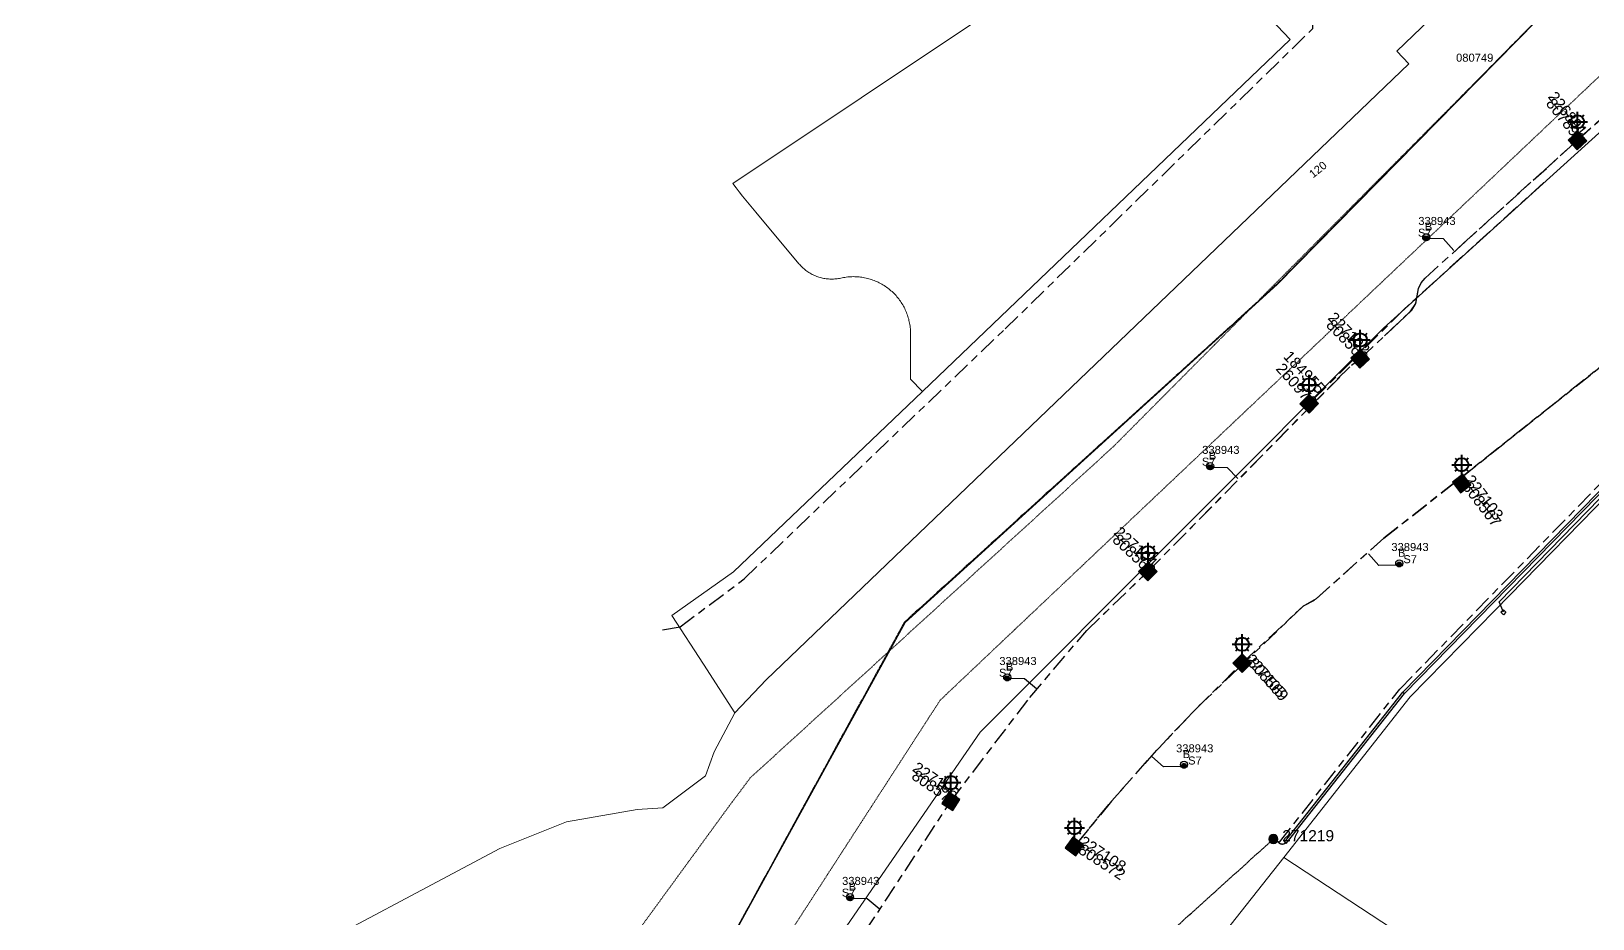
# Model space of a CAD drawing. Header units: metres. Extents: x 0 to 294317, y 0 to 6233398.
# Drawn here: x 292053.4 to 292404.7, y 6231993.1 to 6232192.6 of the extents above; entities that cross this region are included whole.
import ezdxf
from ezdxf.enums import TextEntityAlignment as Align

# ---------------------------------------------------------------- set-up
doc = ezdxf.new("R2010")
doc.units = ezdxf.units.M
for name, pattern in [('Cable Exist OH', [1, 1, 0]), ('Cable Exist UG', [8.2, 4, -1.2, 1.8, -1.2]), ('HIDDEN', [0.375, 0.25, -0.125]), ('HIDDEN2', [0.1875, 0.125, -0.0625])]:
    doc.linetypes.add(name, pattern=pattern)
doc.layers.get('0').update_dxf_attribs({"color": 6})
for name, color, linetype in [('_User Miscellaneous2', 7, 'Continuous'), ('Duct_SP_EXT', 7, 'Continuous'), ('Equip_SP_SL_EXT', 7, 'Continuous'), ('Mains_HV_EXT', 7, 'Continuous'), ('Mains_SL_EXT', 7, 'Continuous'), ('Mains_TR_EXT', 7, 'Continuous'), ('Services_SP_EXT', 7, 'Continuous'), ('SupportsOH_SP_TR_HV_LV_SL_EXT', 7, 'Continuous'), ('SupportsUG_SP_LV_SL_EXT', 7, 'Continuous'), ('Trench_SP_EXT', 7, 'Continuous')]:
    doc.layers.add(name, color=color, linetype=linetype)
for name, color, linetype, lineweight in [('Cadastre Land Parcels_SP_EXT', 9, 'Continuous', 5), ('Cadastre Other Property_SP_EXT', 9, 'HIDDEN', 5), ('Cadastre Roads_SP_EXT', 9, 'Continuous', 5)]:
    doc.layers.add(name, color=color, linetype=linetype, lineweight=lineweight)
doc.styles.add('COLUMN_LABEL', font='arial.ttf')
doc.styles.add('iecARIAL', font='arial.ttf', dxfattribs={"height": 2})
doc.styles.add('POLE_LABEL', font='arial.ttf')
doc.styles.get("Standard").update_dxf_attribs({"font": 'arial.ttf'})
doc.linetypes.add('Cable E OH', pattern='A,9.4,["E",Standard,S=1.7,R=0,X=0,Y=-1],0', length=9.4)

# ---------------------------------------------------------------- blocks, each defined once
blk = doc.blocks.new('COLUMN_EXT')
blk.add_hatch(color=256).paths.add_polyline_path([(-1.49, 1.48), (-1.49, -1.49), (1.48, -1.49), (1.48, 1.48)])
blk.add_lwpolyline([(-1.49, -1.49), (1.48, -1.49), (1.48, 1.48), (-1.49, 1.48)], close=True)
for tag, height, style, flags, p in [('STRUCTURE_PLANT_NUMBER', 0.2, 'POLE_LABEL', 9, (1.81, 0.03)), ('ASSET_NUM', 2.5, 'COLUMN_LABEL', 8, (2, 2)), ('STREET_CODE', 0.2, 'COLUMN_LABEL', 9, (1.81, -0.2))]:
    blk.add_attdef(tag, text='', height=height, dxfattribs=dict(style=style, flags=flags)).set_placement(p, align=Align.MIDDLE_LEFT)
at = {"flags": 1}
blk.add_attdef('Z', (1.81, -2.35), '', height=0.2, dxfattribs=at)
at = {"flags": 9}
for tag, p in [('COLUMN_TYPE', (1.81, -0.4)), ('OWNED_BY', (1.81, -0.6)), ('STATE', (1.81, -0.8)), ('USAGE', (1.81, -1)), ('STREETNAME', (1.81, -1.6)), ('SUBURB', (1.81, -1.8)), ('LEGEND', (1.81, -1.2)), ('LOCATION', (1.81, -1.4)), ('NOTES', (1.81, -2))]:
    blk.add_attdef(tag, text='', height=0.2, dxfattribs=at).set_placement(p, align=Align.MIDDLE_LEFT)
blk = doc.blocks.new('DUCT_EXT')
blk.add_circle((0, 0.8), 0.8)
at = {"flags": 1}
blk.add_attdef('Z', (0, 0), '', height=0.2, dxfattribs=at)
at = {"flags": 9}
for tag, p in [('DUCT_CODE', (0, 0)), ('XSECT_TYPE', (0, -0.2)), ('STATE', (0, -0.6)), ('FB_REFERENCE', (0, -0.4)), ('NOTES', (0, -0.8))]:
    blk.add_attdef(tag, text='', height=0.2, dxfattribs=at).set_placement(p, align=Align.MIDDLE_LEFT)
blk = doc.blocks.new('SL_LANTERN_EXT')
at = {"lineweight": 40}
for p, q in [((-2.25, 4.22), (2.25, 4.22)), ((-1.46, 5.68), (-1.06, 5.28)), ((0, 1.97), (0, 6.47)), ((1.46, 5.68), (1.06, 5.28)), ((-1.46, 2.76), (-1.06, 3.16)), ((0, 0), (0, 2.72)), ((1.46, 2.76), (1.06, 3.16))]:
    blk.add_line(p, q, dxfattribs=at)
blk.add_circle((0, 4.22), 1.5, dxfattribs=at)
at = {"style": 'iecARIAL', "flags": 8}
blk.add_attdef('ASSET_NUM', (1.5, 1.5), '', height=2.5, dxfattribs=at)
for tag, p, height, flags in [('OPERATING_VOLTAGE', (0.98, -1.65), 0.2, 9), ('ORIENTATION', (0.98, -1.85), 0.2, 9), ('OWNED_BY', (0.98, -2.05), 0.2, 9), ('STATE', (0.98, -2.25), 0.2, 9), ('CONSTRUCTED_VOLTAGE', (0.98, -0.65), 0.2, 9), ('CONTROL_TYPE', (0.98, -0.85), 0.2, 9), ('LANTERN_PURPOSE', (0.98, -1.05), 0.2, 9), ('LANTERN_TYPE', (0.98, -1.25), 0.2, 9), ('NO_PHASES', (0.98, -1.45), 0.2, 9), ('USAGE', (0.98, -2.45), 0.2, 9), ('CEXIST', (0.98, -2.65), 0.2, 9), ('CNEW', (0.98, -2.85), 0.2, 9), ('CNUMBER', (0.98, -3.05), 0.2, 9), ('CREMOVE', (0.98, -3.25), 0.2, 9), ('CREPLACE', (0.98, -3.45), 0.2, 9), ('LKINGHEIGHT', (0.98, -3.65), 0.2, 9), ('LNUMBER', (2.18, -3.25), 2.5, 8), ('LBRACKET', (0.98, -3.85), 0.2, 9), ('LBRACKETVOCAB', (0.98, -4.05), 0.2, 9), ('LCATEGORY', (0.98, -4.25), 0.2, 9), ('LCHARGE1', (0.98, -4.45), 0.2, 9), ('LCHARGE1PERCENT', (0.98, -4.65), 0.2, 9), ('LCHARGE2', (0.98, -4.85), 0.2, 9), ('LCHARGE2PERCENT', (0.98, -5.05), 0.2, 9), ('LCHARGE3', (0.98, -5.25), 0.2, 9), ('LCHARGE3PERCENT', (0.98, -5.45), 0.2, 9), ('LEXIST', (0.98, -5.65), 0.2, 9), ('LLAMP', (0.98, -5.85), 0.2, 9), ('LLAMPVOCAB', (0.98, -6.05), 0.2, 9), ('LMAST', (0.98, -6.25), 0.2, 9), ('LMASTVOCAB', (0.98, -6.45), 0.2, 9), ('LNEW', (0.98, -6.65), 0.2, 9), ('LANTNUMBER', (0.98, -6.85), 0.2, 9), ('STREETNAME', (0.98, -9.25), 0.2, 9), ('SUBURB', (0.98, -9.45), 0.2, 1), ('LOUTREACH', (0.98, -7.25), 0.2, 9), ('LOUTREACHVOCAB', (0.98, -7.45), 0.2, 9), ('LRATECODE', (0.98, -7.65), 0.2, 9), ('LREMOVE', (0.98, -7.85), 0.2, 9), ('LREPLACE', (0.98, -8.05), 0.2, 9), ('LTYPE', (0.98, -8.25), 0.2, 9), ('LTYPEVOCAB', (0.98, -8.45), 0.2, 9), ('LEGEND', (0.98, -8.65), 0.2, 9), ('LOCATION', (0.98, -8.85), 0.2, 9), ('NOTES', (0.98, -9.05), 0.2, 9)]:
    blk.add_attdef(tag, p, '', height=height, dxfattribs=dict(flags=flags))
blk = doc.blocks.new('CCP_EXT')
blk.add_wipeout([(0, 0.57), (0.57, 0), (0, -0.57), (-0.57, 0)])
blk.add_lwpolyline([(-0.57, 0), (0, 0.57), (0.57, 0), (0, -0.57), (-0.57, 0)])
at = {"flags": 1}
blk.add_attdef('Z', (0, 0), '', height=0.2, dxfattribs=at)
at = {"flags": 9}
for tag, p in [('CCP_TYPE', (0, 0)), ('CONSTRUCTED_VOLTAGE', (0, -0.2)), ('OPERATING_VOLTAGE', (0, -0.6)), ('ORIENTATION', (0, -0.8)), ('OWNED_BY', (0, -1)), ('STATE', (0, -1.8)), ('NO_PHASES', (0, -0.4)), ('USAGE', (0, -1.2)), ('LEGEND', (0, -1.4)), ('LIFE_SUPPORT', (0, -1.6)), ('NOTES', (0, -2))]:
    blk.add_attdef(tag, text='', height=0.2, dxfattribs=at).set_placement(p, align=Align.MIDDLE_LEFT)
blk = doc.blocks.new('POLE_EXT')
blk.add_hatch(color=256).paths.add_polyline_path([(-1, 0, 1), (1, 0, 1)])
blk.add_lwpolyline([(-1, 0, 1), (1, 0, 1)], format="xyb", close=True)
for tag, height, flags, p in [('pNumber', 2.5, 8, (-17.84, 2.07)), ('OWNED_BY', 0.2, 9, (1.35, -0.4)), ('SPECIAL_USE', 0.2, 9, (1.35, -0.8)), ('STATE', 0.2, 9, (1.35, -1)), ('cLV', 0.2, 9, (1.35, -1.4)), ('hDepth', 0.2, 9, (1.35, -1.6)), ('hDia', 0.2, 9, (1.35, -1.8)), ('cHV', 0.2, 9, (1.35, -2)), ('cLinedev', 0.2, 9, (1.35, -3.4)), ('PARENT', 0.2, 9, (1.35, -0.6)), ('USAGE', 0.2, 9, (1.35, -1.2)), ('LBRACKET', 0.2, 9, (1.35, -2.2)), ('LExisting', 0.2, 9, (1.35, -2.4)), ('LANTNUMBER', 0.2, 9, (1.35, -2.6)), ('LOther', 0.2, 9, (1.35, -2.8)), ('LRemove', 0.2, 9, (1.35, -3)), ('LEGEND', 0.2, 9, (1.35, -3.2)), ('LOCATION', 0.2, 9, (1.35, -3.6)), ('pExisting', 0.2, 9, (1.35, -3.8)), ('pFooting', 0.2, 9, (1.35, -4.4)), ('pNew', 0.2, 9, (1.35, -4.6)), ('pRelocate', 0.2, 9, (1.35, -5)), ('pRemove', 0.2, 9, (1.35, -5.2)), ('pReplace', 0.2, 9, (1.35, -5.4)), ('pStay', 0.2, 9, (1.35, -5.6)), ('pType', 0.2, 9, (1.35, -5.8)), ('cspan', 0.2, 9, (1.35, -6)), ('STREETNAME', 0.2, 9, (1.35, -6.2)), ('SUBURB', 0.2, 9, (1.35, -6.4)), ('OPERATED_BY', 0.2, 9, (1.36, -7.01)), ('PFNUMBER', 0.2, 9, (1.35, -4)), ('NEWPFNUMBER', 0.2, 9, (1.35, -4.2)), ('NOTES', 0.2, 9, (1.35, -6.6)), ('MAINTAINED_BY', 0.2, 9, (1.36, -6.81))]:
    blk.add_attdef(tag, text='', height=height, dxfattribs=dict(flags=flags)).set_placement(p, align=Align.MIDDLE_LEFT)
at = {"style": 'POLE_LABEL'}
for tag, height, flags, p in [('STRUCTURE_PLANT_NUMBER', 0.2, 9, (1.35, 0.03)), ('ASSET_NUM', 2.5, 8, (2, 2)), ('STREET_CODE', 0.2, 9, (1.35, -0.2))]:
    blk.add_attdef(tag, text='', height=height, dxfattribs=dict(at, flags=flags)).set_placement(p, align=Align.MIDDLE_LEFT)
at = {"flags": 1}
blk.add_attdef('Z', (1.35, -7.33), '', height=0.2, dxfattribs=at)
blk = doc.blocks.new('CABLE_LARGE_EXT')
h = blk.add_hatch(color=256)
edge = h.paths.add_edge_path()
edge.add_arc((0, 0.55), 0.55, 0, 360)
blk.add_circle((0, 0.55), 0.55)
at = {"flags": 1}
blk.add_attdef('Z', (0, 0), '', height=0.2, dxfattribs=at)
at = {"flags": 9}
for tag, p in [('COND_CODE', (0, 0)), ('STATE', (0, -0.4)), ('XSECT_SIZE', (0, -0.6)), ('FB_REFERENCE', (0, -0.2)), ('NOTES', (0, -0.8))]:
    blk.add_attdef(tag, text='', height=0.2, dxfattribs=at).set_placement(p, align=Align.MIDDLE_LEFT)

msp = doc.modelspace()

# ---------------------------------------------------------------- linework, layer by layer
at = {"layer": 'Cadastre Land Parcels_SP_EXT', "linetype": 'Continuous'}
for points in [[(292297.83, 6232216.2), (292211.22, 6232158.31), (292211.94, 6232157.38), (292212.66, 6232156.45), (292213.39, 6232155.53), (292214.13, 6232154.61), (292214.87, 6232153.7), (292215.61, 6232152.79), (292216.37, 6232151.89), (292226.08, 6232140.32), (292226.26, 6232140.11), (292226.45, 6232139.9), (292226.64, 6232139.71), (292226.83, 6232139.51), (292227.04, 6232139.33), (292227.24, 6232139.14), (292227.46, 6232138.97), (292227.67, 6232138.8), (292227.9, 6232138.64), (292228.12, 6232138.48), (292228.35, 6232138.33), (292228.59, 6232138.19), (292228.83, 6232138.05), (292229.07, 6232137.92), (292229.32, 6232137.8), (292229.57, 6232137.68), (292229.82, 6232137.57), (292230.08, 6232137.47), (292230.34, 6232137.38), (292230.6, 6232137.29), (292230.86, 6232137.22), (292231.13, 6232137.14), (292231.4, 6232137.08), (292231.67, 6232137.02), (292231.94, 6232136.98), (292232.21, 6232136.94), (292232.49, 6232136.9), (292232.76, 6232136.88), (292233.04, 6232136.86), (292233.31, 6232136.86), (292233.59, 6232136.85), (292233.86, 6232136.86), (292234.14, 6232136.88), (292234.41, 6232136.9), (292234.69, 6232136.93), (292234.96, 6232136.97), (292235.23, 6232137.01), (292235.5, 6232137.07), (292235.81, 6232137.14), (292236.12, 6232137.2), (292236.44, 6232137.25), (292236.75, 6232137.29), (292237.07, 6232137.33), (292237.39, 6232137.36), (292237.7, 6232137.38), (292238.02, 6232137.39), (292238.34, 6232137.4), (292238.66, 6232137.39), (292238.98, 6232137.38), (292239.29, 6232137.36), (292239.61, 6232137.34), (292239.93, 6232137.3), (292240.24, 6232137.26), (292240.56, 6232137.21), (292240.87, 6232137.15), (292241.18, 6232137.09), (292241.49, 6232137.01), (292241.8, 6232136.93), (292242.1, 6232136.84), (292242.41, 6232136.75), (292242.71, 6232136.64), (292243.01, 6232136.53), (292243.3, 6232136.42), (292243.59, 6232136.29), (292243.88, 6232136.16), (292244.17, 6232136.02), (292244.45, 6232135.87), (292244.73, 6232135.72), (292245, 6232135.55), (292245.27, 6232135.39), (292245.54, 6232135.21), (292245.8, 6232135.03), (292246.06, 6232134.84), (292246.31, 6232134.65), (292246.56, 6232134.45), (292246.8, 6232134.25), (292247.04, 6232134.03), (292247.27, 6232133.82), (292247.5, 6232133.59), (292247.72, 6232133.36), (292247.93, 6232133.13), (292248.14, 6232132.89), (292248.35, 6232132.64), (292248.54, 6232132.39), (292248.73, 6232132.14), (292248.92, 6232131.88), (292249.1, 6232131.62), (292249.27, 6232131.35), (292249.43, 6232131.08), (292249.59, 6232130.8), (292249.74, 6232130.52), (292249.89, 6232130.24), (292250.02, 6232129.95), (292250.15, 6232129.66), (292250.28, 6232129.37), (292250.39, 6232129.07), (292250.5, 6232128.77), (292250.6, 6232128.47), (292250.69, 6232128.16), (292250.78, 6232127.86), (292250.85, 6232127.55), (292250.92, 6232127.24), (292250.99, 6232126.93), (292251.04, 6232126.61), (292251.09, 6232126.3), (292251.13, 6232125.98), (292251.16, 6232125.67), (292251.18, 6232125.35), (292251.2, 6232125.03), (292251.2, 6232124.71), (292251.2, 6232124.4), (292251.22, 6232114.34), (292253.87, 6232111.59), (292336.57, 6232190.74), (292332.24, 6232195.26)], [(292384.46, 6232211), (292360.56, 6232188.12), (292363.33, 6232185.22), (292218.7, 6232046.78), (292211.68, 6232039.38), (292207.03, 6232030.58), (292205.1, 6232025.22), (292195.51, 6232018.01), (292189.72, 6232017.61), (292173.77, 6232014.82), (292158.78, 6232008.85), (292108.33, 6231982.05), (292106.72, 6231981.19), (292083.74, 6231968.99), (292053.51, 6231952.93), (292039.94, 6231945.72)], [(292044.85, 6231938.82), (292075.69, 6231945.21), (292084.51, 6231945.04), (292093.83, 6231944.85), (292108.63, 6231942.37), (292127.17, 6231937.23), (292163.55, 6231923.5), (292182.05, 6231908.5), (292198.95, 6231935.2), (292209.16, 6231951.33), (292209.16, 6231951.33), (292266.84, 6232034.97), (292357.56, 6232125.8), (292378.46, 6232144.71), (292428.87, 6232190.32)], [(292440.47, 6232121.47), (292382.69, 6232062.4), (292363.63, 6232042.91), (292335.2, 6232006.79), (292391.74, 6231969.74), (292544.76, 6231869.94)], [(292544.76, 6231869.94), (292391.74, 6231969.74), (292335.2, 6232006.79), (292301.58, 6231964.32), (292301.53, 6231964.26), (292538.18, 6231809.95)]]:
    msp.add_lwpolyline(points, dxfattribs=at)
at = {"layer": 'Duct_SP_EXT'}
for p, q in [((292335.35, 6232010.24), (292361.96, 6232044.01)), ((292361.96, 6232044.01), (292362.14, 6232043.85)), ((292335.72, 6232009.94), (292362.32, 6232043.69)), ((292362.32, 6232043.69), (292362.14, 6232043.85)), ((292335.35, 6232010.24), (292335.53, 6232010.09)), ((292335.72, 6232009.94), (292335.53, 6232010.09))]:
    msp.add_line(p, q, dxfattribs=at)
for points in [[(292367.75, 6232146.04), (292371.05, 6232146), (292373.42, 6232143.25)], [(292319.13, 6232094.57), (292322.44, 6232094.53), (292324.85, 6232092.06)], [(292360.38, 6232072.53), (292356.52, 6232072.46), (292354.21, 6232075.08)], [(292273.49, 6232047.11), (292276.8, 6232047.07), (292279.52, 6232044.79)], [(292311.96, 6232027.28), (292308.1, 6232027.2), (292305.51, 6232029.51)], [(292238.13, 6231997.68), (292241.44, 6231997.64), (292244.15, 6231995.36)]]:
    msp.add_lwpolyline(points, dxfattribs=at)
at = {"layer": 'Mains_HV_EXT', "linetype": 'Cable Exist OH'}
msp.add_lwpolyline([(292263.13, 6231948.05), (292332.83, 6232010.98)], dxfattribs=at)
at = {"layer": 'Mains_SL_EXT', "linetype": 'Cable Exist UG'}
for points in [[(292401.22, 6232167.99), (292452.12, 6232213.96)], [(292352.38, 6232118.95), (292357.84, 6232124.08), (292361.02, 6232127.13), (292363.97, 6232129.89), (292364.86, 6232131.37), (292365.48, 6232134.77), (292366.08, 6232136.02), (292366.95, 6232137.06), (292375.62, 6232144.92), (292401.43, 6232168.3)], [(292393.67, 6232158.58), (292362.15, 6232130.02), (292340.86, 6232108.84)], [(292429.8, 6232134.28), (292428.42, 6232134.63), (292375.25, 6232092.36), (292375.19, 6232090.89)], [(292304.62, 6232071.13), (292350.39, 6232117.52), (292352.38, 6232118.95)], [(292375.19, 6232090.89), (292373.7, 6232091.17), (292357.65, 6232078.6), (292341.99, 6232064.6), (292339.49, 6232063.32), (292326.86, 6232051.21), (292325.81, 6232050.53)], [(292260.26, 6232019.44), (292278.04, 6232042.83), (292290.82, 6232057.86), (292304.56, 6232071.11)], [(292325.81, 6232050.53), (292324.9, 6232049.31), (292315.43, 6232040.28), (292306.54, 6232030.93), (292296.44, 6232019.51), (292288.06, 6232009.31)], [(292222.89, 6231962.76), (292260.26, 6232019.44)]]:
    msp.add_lwpolyline(points, dxfattribs=at)
at = {"layer": 'Trench_SP_EXT', "linetype": 'Cable Exist UG'}
for points in [[(292401.27, 6232168.16), (292452.12, 6232213.96)], [(292352.38, 6232118.95), (292363.57, 6232129.52), (292364.86, 6232131.37), (292364.96, 6232131.92), (292365.48, 6232134.77), (292366.08, 6232136.02), (292366.95, 6232137.06), (292401.04, 6232167.91)], [(292375.19, 6232090.89), (292375.25, 6232092.36), (292428.42, 6232134.63), (292429.19, 6232135.18), (292429.8, 6232134.28)], [(292304.62, 6232071.13), (292341.41, 6232108.54), (292350.39, 6232117.52), (292352.38, 6232118.95)], [(292325.81, 6232050.53), (292339.49, 6232063.32), (292342.53, 6232065.05), (292357.65, 6232078.6), (292373.7, 6232091.17), (292375.19, 6232090.89)], [(292260.26, 6232019.44), (292278.04, 6232042.83), (292290.82, 6232057.86), (292304.62, 6232071.13)], [(292288.06, 6232009.31), (292296.44, 6232019.51), (292305.41, 6232029.66), (292315.43, 6232040.28), (292325.81, 6232050.53)], [(292222.89, 6231962.76), (292260.26, 6232019.44)]]:
    msp.add_lwpolyline(points, dxfattribs=at)
msp.add_lwpolyline([(292335.63, 6232010.26), (292335.45, 6232010.05), (292335.45, 6232010.05, -0.307944), (292334.08, 6232010.09), (292334.08, 6232010.09), (292332.92, 6232010.94)], format="xyb", dxfattribs=at)

# ---------------------------------------------------------------- block references
at = {"layer": 'Duct_SP_EXT'}
for name, p in [('DUCT_EXT', (292367.21, 6232145.46)), ('CABLE_LARGE_EXT', (292367.21, 6232145.46)), ('DUCT_EXT', (292318.59, 6232093.99)), ('CABLE_LARGE_EXT', (292318.59, 6232093.99)), ('DUCT_EXT', (292361.14, 6232072.15)), ('CABLE_LARGE_EXT', (292361.14, 6232072.15)), ('DUCT_EXT', (292272.95, 6232046.53)), ('CABLE_LARGE_EXT', (292272.95, 6232046.53)), ('DUCT_EXT', (292312.72, 6232026.9)), ('CABLE_LARGE_EXT', (292312.72, 6232026.9)), ('DUCT_EXT', (292237.59, 6231997.1)), ('CABLE_LARGE_EXT', (292237.59, 6231997.1))]:
    msp.add_blockref(name, p, dxfattribs=at)
at = {"layer": 'Equip_SP_SL_EXT'}
ref = msp.add_blockref('SL_LANTERN_EXT', (292401.22, 6232167.99), dxfattribs=at)
ref.add_attrib('ASSET_NUM', '226891', dxfattribs={"layer": '0', "height": 2.5, "rotation": 308.7163, "style": 'iecARIAL'}).set_placement((292402.72, 6232169.49), align=Align.MIDDLE_RIGHT)
ref = msp.add_blockref('SL_LANTERN_EXT', (292352.38, 6232118.95), dxfattribs=at)
ref.add_attrib('ASSET_NUM', '227102', dxfattribs={"layer": '0', "height": 2.5, "rotation": 313.9191, "style": 'iecARIAL'}).set_placement((292353.88, 6232120.45), align=Align.MIDDLE_RIGHT)
ref = msp.add_blockref('SL_LANTERN_EXT', (292340.86, 6232108.84), dxfattribs=at)
ref.add_attrib('ASSET_NUM', '184955', dxfattribs={"layer": '0', "height": 2.5, "rotation": 313.4775, "style": 'iecARIAL'}).set_placement((292342.36, 6232110.34), align=Align.BOTTOM_RIGHT)
ref = msp.add_blockref('SL_LANTERN_EXT', (292375.19, 6232090.89), dxfattribs=at)
ref.add_attrib('ASSET_NUM', '227103', dxfattribs={"layer": '0', "height": 2.5, "rotation": 307.4762, "style": 'iecARIAL'}).set_placement((292376.69, 6232092.39), align=Align.MIDDLE_LEFT)
ref = msp.add_blockref('SL_LANTERN_EXT', (292304.62, 6232071.13), dxfattribs=at)
ref.add_attrib('ASSET_NUM', '227104', dxfattribs={"layer": '0', "height": 2.5, "rotation": 316.9557, "style": 'iecARIAL'}).set_placement((292306.12, 6232072.63), align=Align.MIDDLE_RIGHT)
ref = msp.add_blockref('SL_LANTERN_EXT', (292325.81, 6232050.53), dxfattribs=at)
ref.add_attrib('ASSET_NUM', '227105', dxfattribs={"layer": '0', "height": 2.5, "rotation": 311.4677, "style": 'iecARIAL'}).set_placement((292327.31, 6232052.03), align=Align.MIDDLE_LEFT)
ref = msp.add_blockref('SL_LANTERN_EXT', (292260.26, 6232019.44), dxfattribs=at)
ref.add_attrib('ASSET_NUM', '227106', dxfattribs={"layer": '0', "height": 2.5, "rotation": 325.9867, "style": 'iecARIAL'}).set_placement((292261.76, 6232020.94), align=Align.MIDDLE_RIGHT)
ref = msp.add_blockref('SL_LANTERN_EXT', (292288.06, 6232009.31), dxfattribs=at)
ref.add_attrib('ASSET_NUM', '227108', dxfattribs={"layer": '0', "height": 2.5, "rotation": 326.9356, "style": 'iecARIAL'}).set_placement((292289.56, 6232010.81), align=Align.MIDDLE_LEFT)
at = {"layer": 'SupportsOH_SP_TR_HV_LV_SL_EXT'}
ref = msp.add_blockref('POLE_EXT', (292332.83, 6232010.98), dxfattribs=at)
ref.add_attrib('ASSET_NUM', '271219', dxfattribs={"layer": '0', "height": 2.5, "style": 'POLE_LABEL'}).set_placement((292334.83, 6232011.73), align=Align.MIDDLE_LEFT)
at = {"layer": 'SupportsUG_SP_LV_SL_EXT'}
ref = msp.add_blockref('COLUMN_EXT', (292401.22, 6232167.99), dxfattribs=dict(at, rotation=42.70211225284245))
ref.add_attrib('ASSET_NUM', '807891', dxfattribs={"layer": '0', "height": 2.5, "rotation": 308.7163, "style": 'COLUMN_LABEL'}).set_placement((292403.22, 6232168.74), align=Align.TOP_RIGHT)
ref = msp.add_blockref('COLUMN_EXT', (292352.38, 6232118.95), dxfattribs=dict(at, rotation=312.1375947762436))
ref.add_attrib('ASSET_NUM', '808566', dxfattribs={"layer": '0', "height": 2.5, "rotation": 313.9191, "style": 'COLUMN_LABEL'}).set_placement((292354.38, 6232119.7), align=Align.TOP_RIGHT)
ref = msp.add_blockref('COLUMN_EXT', (292340.86, 6232108.84), dxfattribs=dict(at, rotation=225.3316178605877))
ref.add_attrib('ASSET_NUM', '260976', dxfattribs={"layer": '0', "height": 2.5, "rotation": 311.8952, "style": 'COLUMN_LABEL'}).set_placement((292342.86, 6232109.59), align=Align.TOP_RIGHT)
ref = msp.add_blockref('COLUMN_EXT', (292375.19, 6232090.89), dxfattribs=dict(at, rotation=306.960555451538))
ref.add_attrib('ASSET_NUM', '808567', dxfattribs={"layer": '0', "height": 2.5, "rotation": 307.4762, "style": 'COLUMN_LABEL'}).set_placement((292377.19, 6232091.64), align=Align.TOP_LEFT)
ref = msp.add_blockref('COLUMN_EXT', (292304.62, 6232071.13), dxfattribs=dict(at, rotation=314.3097229100946))
ref.add_attrib('ASSET_NUM', '808568', dxfattribs={"layer": '0', "height": 2.5, "rotation": 316.9557, "style": 'COLUMN_LABEL'}).set_placement((292306.62, 6232071.88), align=Align.TOP_RIGHT)
ref = msp.add_blockref('COLUMN_EXT', (292325.81, 6232050.53), dxfattribs=dict(at, rotation=314.569212826254))
ref.add_attrib('ASSET_NUM', '808569', dxfattribs={"layer": '0', "height": 2.5, "rotation": 311.4677, "style": 'COLUMN_LABEL'}).set_placement((292327.81, 6232051.28), align=Align.MIDDLE_LEFT)
ref = msp.add_blockref('COLUMN_EXT', (292260.26, 6232019.44), dxfattribs=dict(at, rotation=327.1595955193909))
ref.add_attrib('ASSET_NUM', '808570', dxfattribs={"layer": '0', "height": 2.5, "rotation": 325.9867, "style": 'COLUMN_LABEL'}).set_placement((292262.26, 6232020.19), align=Align.TOP_RIGHT)
ref = msp.add_blockref('COLUMN_EXT', (292288.06, 6232009.31), dxfattribs=dict(at, rotation=324.2461128278412))
ref.add_attrib('ASSET_NUM', '808572', dxfattribs={"layer": '0', "height": 2.5, "rotation": 326.9356, "style": 'COLUMN_LABEL'}).set_placement((292290.06, 6232010.06), align=Align.TOP_LEFT)

# ---------------------------------------------------------------- texts
at = {"layer": '_User Miscellaneous2'}
for s, p in [('338943', (292365.42, 6232149.03)), ('B', (292366.9, 6232147.74)), ('S7', (292365.35, 6232146.38)), ('S7', (292316.74, 6232094.91)), ('338943', (292316.81, 6232097.56)), ('B', (292318.29, 6232096.27)), ('338943', (292359.36, 6232075.72)), ('B', (292360.84, 6232074.43)), ('S7', (292362.05, 6232072.99)), ('338943', (292271.17, 6232050.1)), ('S7', (292271.1, 6232047.46)), ('B', (292272.65, 6232048.81)), ('338943', (292310.93, 6232030.47)), ('B', (292312.41, 6232029.18)), ('S7', (292313.63, 6232027.73)), ('338943', (292235.8, 6232000.67)), ('S7', (292235.73, 6231998.03)), ('B', (292237.29, 6231999.38))]:
    msp.add_text(s, height=1.8, dxfattribs=at).set_placement(p)
at = {"layer": 'Cadastre Land Parcels_SP_EXT'}
msp.add_text('120', height=1.8, rotation=38.6217, dxfattribs=at).set_placement((292341.76, 6232159.48))
at = {"layer": 'Cadastre Other Property_SP_EXT'}
msp.add_text('080749', height=1.8, dxfattribs=at).set_placement((292373.92, 6232185.73))

# ---------------------------------------------------------------- next in the draw order: block references
at = {"layer": 'Services_SP_EXT'}
msp.add_blockref('CCP_EXT', (292384.57, 6232061.95), dxfattribs=at)

# ---------------------------------------------------------------- next in the draw order: linework, layer by layer
at = {"layer": 'Cadastre Other Property_SP_EXT', "linetype": 'HIDDEN2'}
msp.add_lwpolyline([(292488.89, 6232300.97), (292480.27, 6232302.21), (292480.27, 6232302.21), (292427.11, 6232230.21), (292296.77, 6232099.14), (292215.14, 6232024.73), (292211.59, 6232019.98), (292210.63, 6232018.72), (292157.28, 6231945.65), (292090.99, 6231839.51), (292085.11, 6231841.11), (292079.67, 6231821.39), (292078.54, 6231807.5), (292081.94, 6231807.17), (292089.11, 6231761.9), (292113.35, 6231800.3), (292111.05, 6231815.13), (292257.86, 6232042.19), (292440.73, 6232215.16), (292476.07, 6232248.24), (292479.39, 6232254.38), (292516.07, 6232291.61), (292488.89, 6232300.97)], close=True, dxfattribs=at)
at = {"layer": 'Cadastre Roads_SP_EXT', "linetype": 'Continuous'}
for points in [[(292417.67, 6232285.42), (292392.58, 6232264.06), (292348.11, 6232221.73), (292332.24, 6232195.26), (292336.57, 6232190.74), (292253.87, 6232111.59), (292211.4, 6232071.01), (292197.5, 6232061.2), (292204.6, 6232050.29), (292211.68, 6232039.37), (292218.7, 6232046.78), (292363.33, 6232185.23), (292360.56, 6232188.11), (292384.46, 6232211), (292385.62, 6232212.09), (292386.79, 6232213.16), (292387.98, 6232214.2), (292389.17, 6232215.23), (292403.48, 6232227.26), (292404.71, 6232228.3)], [(292428.87, 6232190.32), (292378.46, 6232144.71), (292357.56, 6232125.8), (292266.84, 6232034.97), (292209.16, 6231951.33), (292198.95, 6231935.2), (292182.05, 6231908.5), (292088.4, 6231760.6), (292055.16, 6231721.16)], [(292160.1, 6231741.02), (292188.77, 6231795.92), (292227.65, 6231859.37), (292193.42, 6231888.7), (292226.06, 6231940.22), (292260.89, 6231990.76), (292301.53, 6231964.26), (292301.58, 6231964.32), (292335.2, 6232006.79), (292335.2, 6232006.79), (292363.63, 6232042.91), (292382.69, 6232062.4), (292440.47, 6232121.47)]]:
    msp.add_lwpolyline(points, dxfattribs=at)
at = {"layer": 'Duct_SP_EXT'}
for p, q in [((292361.96, 6232044.01), (292499.49, 6232184.55)), ((292362.32, 6232043.69), (292499.83, 6232184.22))]:
    msp.add_line(p, q, dxfattribs=at)
at = {"layer": 'Mains_HV_EXT', "linetype": 'Cable Exist UG'}
for points in [[(292195.43, 6232057.99), (292199.34, 6232058.65), (292213.76, 6232069.45), (292272.48, 6232125.65), (292341.69, 6232193.18), (292341.69, 6232193.18), (292341.62, 6232202.02), (292353.49, 6232220.54), (292410.74, 6232274.05), (292415.85, 6232280.35), (292419.21, 6232283.27), (292419.21, 6232283.27), (292436.68, 6232294.17), (292452.48, 6232297.78), (292478.79, 6232298.81), (292487.44, 6232297.6), (292517.68, 6232288.29), (292520.53, 6232284)], [(292332.83, 6232010.98), (292334.2, 6232010.28), (292361.25, 6232044.68), (292498.83, 6232185.47)]]:
    msp.add_lwpolyline(points, dxfattribs=at)
at = {"layer": 'Mains_HV_EXT', "linetype": 'Cable E OH'}
msp.add_lwpolyline([(292141.38, 6231873.4), (292184.13, 6231939.84), (292249.96, 6232059.68), (292333.67, 6232135.62), (292405.55, 6232208.78), (292463.99, 6232267.65)], dxfattribs=at)
at = {"layer": 'Mains_TR_EXT', "linetype": 'Cable Exist OH'}
msp.add_lwpolyline([(292464.05, 6232267.56), (292405.55, 6232208.78), (292333.67, 6232135.77), (292249.82, 6232059.73), (292184.13, 6231939.84), (292141.38, 6231873.4)], dxfattribs=at)
at = {"layer": 'Services_SP_EXT'}
msp.add_lwpolyline([(292384.57, 6232061.95), (292383.59, 6232064.33), (292508.02, 6232191.9), (292524.3, 6232208.72), (292524.65, 6232210.59)], dxfattribs=at)

doc.saveas('drawing.dxf')
